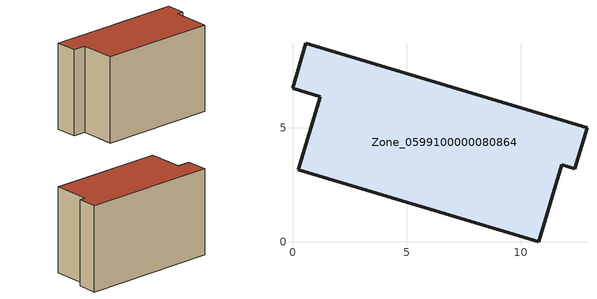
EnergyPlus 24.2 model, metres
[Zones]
Zone_0599100000080864
 floor ground (C_G): 12.91,5 12.37,3.21 11.8,3.38 10.79,0 0.26,3.17 1.21,6.37 0,6.73 0.59,8.72 z0
 wall outside (C_F): 10.79,0 11.8,3.38 12.37,3.21 12.91,5 0.59,8.72 0,6.73 1.21,6.37 0.26,3.17 10.79,0 z0:8.09
 roof outside (C_R): 12.91,5 0.59,8.72 0,6.73 1.21,6.37 0.26,3.17 10.79,0 11.8,3.38 12.37,3.21 z8.09
[BUILDING]
Pand.0599100000080864: North Axis=0; Terrain=City; Loads Convergence Tolerance Value=0.04; Temperature Convergence Tolerance Value=0.4; Solar Distribution=FullExterior; Maximum Number of Warmup Days=25; Minimum Number of Warmup Days=1
[Site:Location]
Rotterdam.The.Hague.AP_ZH_NLD Design_Conditions: Latitude=51.96; Longitude=4.45; Time Zone=1; Elevation=-4.5
[SITE:GROUNDTEMPERATURE:BUILDINGSURFACE]
18, 18, 18, 18, 18, 18, 18, 18, 18, 18, 18, 18
[MATERIAL] Thermal Absorptance=0.9; Solar Absorptance=0.7; Visible Absorptance=0.7
Name | Roughness | Thickness | Conductivity | Density | Specific Heat
G.TI.1975-1991 | MediumSmooth | 0.15 | 0.288461 | 540 | 1210
F.TI.1975-1991 | Rough | 0.3 | 0.230769 | 1920 | 840
R.TI.1975-1991 | MediumRough | 0.2 | 0.153846 | 1500 | 1000
[CONSTRUCTION]
C_G: G.TI.1975-1991
C_F: F.TI.1975-1991
C_R: R.TI.1975-1991
[ZONE]
Zone_0599100000080864: Type=1; Multiplier=1; Ceiling Height=Autocalculate; Volume=Autocalculate; Floor Area=autocalculate; Part of Total Floor Area=Yes
[ZONEINFILTRATION:DESIGNFLOWRATE]
Infil_Zone_0599100000080864: Zone or ZoneList or Space or SpaceList=Zone_0599100000080864; Schedule=AlwaysOn; Design Flow Rate Calculation Method=Flow/Area; Flow Rate per Floor Area=0.003; Constant Term Coefficient=1; Temperature Term Coefficient=0; Velocity Term Coefficient=0; Velocity Squared Term Coefficient=0
[HVACTEMPLATE:ZONE:IDEALLOADSAIRSYSTEM]
Zone_0599100000080864: Maximum Heating Supply Air Temperature=50; Minimum Cooling Supply Air Temperature=13; Maximum Heating Supply Air Humidity Ratio=0.0156; Minimum Cooling Supply Air Humidity Ratio=0.0077; Heating Limit=NoLimit; Cooling Limit=NoLimit; Dehumidification Control Type=ConstantSensibleHeatRatio; Cooling Sensible Heat Ratio=0.7; Dehumidification Setpoint=60; Humidification Control Type=None; Humidification Setpoint=30; Outdoor Air Method=None; Outdoor Air Flow Rate per Person=0.00944; Outdoor Air Flow Rate per Zone Floor Area=0; Outdoor Air Flow Rate per Zone=0; Demand Controlled Ventilation Type=None; Outdoor Air Economizer Type=NoEconomizer; Heat Recovery Type=None; Sensible Heat Recovery Effectiveness=0.7; Latent Heat Recovery Effectiveness=0.65
[ZONECONTROL:THERMOSTAT]
ThermostatControl_Zone_0599100000080864: Zone or ZoneList=Zone_0599100000080864; Control Type Schedule=DualSetpointControlType; Control 1=Thermostat_Zone_0599100000080864; Temperature Difference Between Cutout And Setpoint=0
[THERMOSTATSETPOINT:DUALSETPOINT]
Thermostat_Zone_0599100000080864: Heating Setpoint Temperature Schedule=HeatingSetpoint_Zone_0599100000080864; Cooling Setpoint Temperature Schedule=CoolingSetpoint_Zone_0599100000080864
[SCHEDULE:COMPACT]
HeatingSetpoint_Zone_0599100000080864: Through: 12/31, For: AllDays, Until: 24:00, 21
CoolingSetpoint_Zone_0599100000080864: Through: 12/31, For: AllDays, Until: 24:00, 24
DualSetpointControlType: Through: 12/31, For: AllDays, Until: 24:00, 4
AlwaysOn: Through: 12/31, For: AllDays, Until: 24:00, 1
